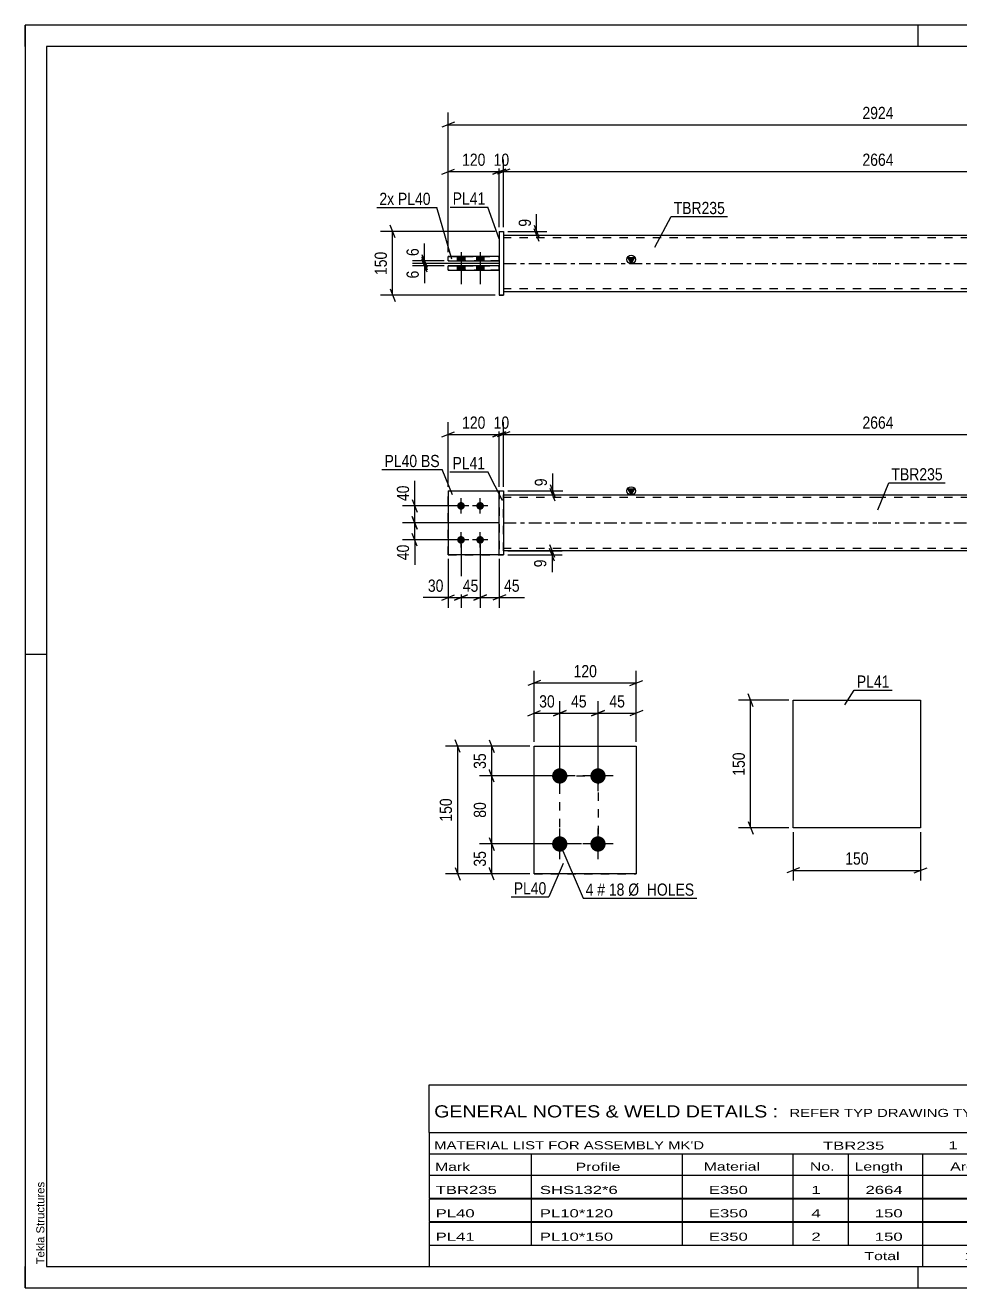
# Model space of a CAD drawing. Header units: millimetres. Extents: x 0 to 420, y 0 to 297.
# Drawn here: x 0 to 219.7, y 0 to 297 of the extents above; entities that cross this region are included whole.
import ezdxf

# ---------------------------------------------------------------- set-up
doc = ezdxf.new("R2010")
doc.units = ezdxf.units.MM
doc.linetypes.add('DXK_LINE_DOT2', pattern=[3.9198, 1.9599, -1.9599])
doc.linetypes.add('DXK_LINE_DOT3', pattern=[5.9187, 2.979, -0.9799, 0.9799, -0.9799])
doc.styles.add('Arial', font='ARIAL.TTF', dxfattribs={"height": 0.2})
doc.styles.add('Arial Narrow', font='ARIALN.TTF', dxfattribs={"height": 0.2})

# ---------------------------------------------------------------- blocks, each defined once
blk = doc.blocks.new('Unknown-582685081-1127')
at = {"color": 5, "linetype": 'Continuous'}
for p, q in [((420, 297), (0, 297)), ((0, 297), (0, 0)), ((0, 292), (0, 297)), ((210, 292), (210, 297)), ((415, 292), (5, 292)), ((5, 292), (5, 5)), ((5, 149), (0, 149)), ((0, 0), (0, 5)), ((5, 5), (415, 5)), ((210, 0), (210, 5)), ((0, 0), (420, 0))]:
    blk.add_line(p, q, dxfattribs=at)
at = {"color": 174, "linetype": 'Continuous', "style": 'Arial'}
blk.add_text('Tekla Structures', height=1.9102, rotation=90, dxfattribs=at).set_placement((4.5, 5.5))
blk = doc.blocks.new('Part-582685081-1392 - 1364')
at = {"color": 2, "linetype": 'Continuous'}
for p, q in [((99.47, 187.44), (111.47, 187.44)), ((99.47, 187.44), (99.47, 172.44)), ((111.47, 172.44), (99.47, 172.44)), ((99.47, 172.44), (99.47, 172.44))]:
    blk.add_line(p, q, dxfattribs=at)
at = {"color": 7, "linetype": 'DXK_LINE_DOT2'}
for p, q in [((99.47, 187.44), (111.47, 187.44)), ((111.47, 187.44), (111.47, 187.44)), ((111.47, 187.44), (111.47, 172.44)), ((99.47, 172.44), (111.47, 172.44)), ((99.47, 172.44), (99.47, 172.44))]:
    blk.add_line(p, q, dxfattribs=at)
blk = doc.blocks.new('Part-582685081-1397 - 1364')
at = {"color": 7, "linetype": 'DXK_LINE_DOT2'}
for p, q in [((99.47, 187.44), (111.47, 187.44)), ((99.47, 187.44), (111.47, 187.44)), ((99.47, 172.44), (99.47, 187.44)), ((111.47, 187.44), (111.47, 187.44)), ((111.47, 187.44), (111.47, 172.44)), ((99.47, 172.44), (111.47, 172.44)), ((111.47, 172.44), (99.47, 172.44)), ((99.47, 172.44), (99.47, 172.44))]:
    blk.add_line(p, q, dxfattribs=at)
blk = doc.blocks.new('Part-582685081-1412 - 1364')
at = {"color": 2, "linetype": 'Continuous'}
for p, q in [((111.47, 187.44), (112.47, 187.44)), ((111.47, 172.44), (111.47, 187.44)), ((112.47, 187.44), (112.47, 187.44)), ((112.47, 187.44), (112.47, 172.44)), ((111.47, 172.44), (112.47, 172.44))]:
    blk.add_line(p, q, dxfattribs=at)
at = {"color": 7, "linetype": 'DXK_LINE_DOT2'}
for p, q in [((111.47, 187.44), (112.47, 187.44)), ((112.47, 172.44), (111.47, 172.44)), ((111.47, 172.44), (111.47, 172.44)), ((112.47, 172.44), (112.47, 172.44))]:
    blk.add_line(p, q, dxfattribs=at)
blk = doc.blocks.new('Bolt-582685081-1414 - 1364')
at = {"linetype": 'Continuous'}
for points in [[(102.47, 183.04), (102.28, 183.06), (102.1, 183.12), (101.94, 183.21), (101.8, 183.34), (101.69, 183.49), (101.61, 183.66), (101.57, 183.85), (101.57, 184.03), (101.61, 184.22), (101.69, 184.39), (101.8, 184.54), (101.94, 184.67), (102.1, 184.76), (102.28, 184.82), (102.47, 184.84), (102.65, 184.82), (102.83, 184.76), (102.99, 184.67), (103.13, 184.54), (103.24, 184.39), (103.32, 184.22), (103.36, 184.03), (103.36, 183.85), (103.32, 183.66), (103.24, 183.49), (103.13, 183.34), (102.99, 183.21), (102.83, 183.12), (102.65, 183.06)], [(106.97, 183.04), (106.78, 183.06), (106.6, 183.12), (106.44, 183.21), (106.3, 183.34), (106.19, 183.49), (106.11, 183.66), (106.07, 183.85), (106.07, 184.03), (106.11, 184.22), (106.19, 184.39), (106.3, 184.54), (106.44, 184.67), (106.6, 184.76), (106.78, 184.82), (106.97, 184.84), (107.15, 184.82), (107.33, 184.76), (107.49, 184.67), (107.63, 184.54), (107.74, 184.39), (107.82, 184.22), (107.86, 184.03), (107.86, 183.85), (107.82, 183.66), (107.74, 183.49), (107.63, 183.34), (107.49, 183.21), (107.33, 183.12), (107.15, 183.06)], [(102.47, 175.04), (102.28, 175.06), (102.1, 175.12), (101.94, 175.21), (101.8, 175.34), (101.69, 175.49), (101.61, 175.66), (101.57, 175.85), (101.57, 176.03), (101.61, 176.22), (101.69, 176.39), (101.8, 176.54), (101.94, 176.67), (102.1, 176.76), (102.28, 176.82), (102.47, 176.84), (102.65, 176.82), (102.83, 176.76), (102.99, 176.67), (103.13, 176.54), (103.24, 176.39), (103.32, 176.22), (103.36, 176.03), (103.36, 175.85), (103.32, 175.66), (103.24, 175.49), (103.13, 175.34), (102.99, 175.21), (102.83, 175.12), (102.65, 175.06)], [(106.97, 175.04), (106.78, 175.06), (106.6, 175.12), (106.44, 175.21), (106.3, 175.34), (106.19, 175.49), (106.11, 175.66), (106.07, 175.85), (106.07, 176.03), (106.11, 176.22), (106.19, 176.39), (106.3, 176.54), (106.44, 176.67), (106.6, 176.76), (106.78, 176.82), (106.97, 176.84), (107.15, 176.82), (107.33, 176.76), (107.49, 176.67), (107.63, 176.54), (107.74, 176.39), (107.82, 176.22), (107.86, 176.03), (107.86, 175.85), (107.82, 175.66), (107.74, 175.49), (107.63, 175.34), (107.49, 175.21), (107.33, 175.12), (107.15, 175.06)]]:
    blk.add_hatch(color=1, dxfattribs=at).paths.add_polyline_path(points)
at = {"color": 1, "linetype": 'Continuous'}
for p, q in [((102.47, 182.14), (102.47, 185.74)), ((106.97, 182.14), (106.97, 185.74)), ((104.27, 183.94), (100.67, 183.94)), ((108.77, 183.94), (105.17, 183.94)), ((104.27, 175.94), (100.67, 175.94)), ((102.47, 174.14), (102.47, 177.74)), ((108.77, 175.94), (105.17, 175.94)), ((106.97, 174.14), (106.97, 177.74))]:
    blk.add_line(p, q, dxfattribs=at)
blk = doc.blocks.new('Part-582685081-1439 - 1364')
at = {"linetype": 'Continuous'}
blk.add_hatch(color=2, dxfattribs=at).paths.add_polyline_path([(142.47, 186.54), (141.67, 187.94), (143.27, 187.94)])
at = {"color": 2, "linetype": 'Continuous'}
for p, q in [((142.47, 186.54), (141.67, 187.94)), ((141.67, 187.94), (143.27, 187.94)), ((143.27, 187.94), (142.47, 186.54)), ((112.47, 186.54), (200.47, 186.54)), ((200.57, 186.54), (288.57, 186.54)), ((200.47, 173.34), (112.47, 173.34)), ((288.57, 173.34), (200.57, 173.34))]:
    blk.add_line(p, q, dxfattribs=at)
at = {"color": 7, "linetype": 'DXK_LINE_DOT2'}
for p, q in [((112.47, 173.34), (112.47, 186.54)), ((200.47, 185.94), (112.47, 185.94)), ((288.57, 185.94), (200.57, 185.94)), ((288.57, 173.34), (288.57, 186.54)), ((200.47, 173.94), (112.47, 173.94)), ((288.57, 173.94), (200.57, 173.94))]:
    blk.add_line(p, q, dxfattribs=at)
at = {"color": 7, "linetype": 'DXK_LINE_DOT3'}
for p, q in [((112.47, 179.94), (200.47, 179.94)), ((200.57, 179.94), (288.57, 179.94))]:
    blk.add_line(p, q, dxfattribs=at)
at = {"color": 2, "linetype": 'Continuous'}
blk.add_circle((142.47, 187.44), 1, dxfattribs=at)
blk = doc.blocks.new('Part-582685081-1771 - 1745')
at = {"color": 2, "linetype": 'Continuous'}
for p, q in [((111.47, 240.39), (99.47, 240.39)), ((99.47, 239.39), (99.47, 240.39)), ((99.47, 239.39), (111.47, 239.39)), ((99.47, 239.39), (99.47, 239.39)), ((111.47, 239.39), (111.47, 240.39))]:
    blk.add_line(p, q, dxfattribs=at)
at = {"color": 7, "linetype": 'DXK_LINE_DOT2'}
for p, q in [((99.47, 240.39), (111.47, 240.39)), ((111.47, 239.39), (99.47, 239.39))]:
    blk.add_line(p, q, dxfattribs=at)
blk = doc.blocks.new('Part-582685081-1751 - 1745')
at = {"linetype": 'Continuous'}
blk.add_hatch(color=2, dxfattribs=at).paths.add_polyline_path([(142.47, 240.99), (141.67, 242.39), (143.27, 242.39)])
at = {"color": 2, "linetype": 'Continuous'}
for p, q in [((112.47, 247.59), (200.47, 247.59)), ((200.57, 247.59), (288.57, 247.59)), ((142.47, 240.99), (141.67, 242.39)), ((141.67, 242.39), (143.27, 242.39)), ((143.27, 242.39), (142.47, 240.99)), ((112.47, 234.39), (200.47, 234.39)), ((200.57, 234.39), (288.57, 234.39))]:
    blk.add_line(p, q, dxfattribs=at)
at = {"color": 7, "linetype": 'DXK_LINE_DOT2'}
for p, q in [((112.47, 247.59), (112.47, 234.39)), ((200.47, 246.99), (112.47, 246.99)), ((288.57, 246.99), (200.57, 246.99)), ((288.57, 247.59), (288.57, 234.39)), ((200.47, 234.99), (112.47, 234.99)), ((288.57, 234.99), (200.57, 234.99))]:
    blk.add_line(p, q, dxfattribs=at)
at = {"color": 7, "linetype": 'DXK_LINE_DOT3'}
for p, q in [((112.47, 240.99), (200.47, 240.99)), ((200.57, 240.99), (288.57, 240.99))]:
    blk.add_line(p, q, dxfattribs=at)
at = {"color": 2, "linetype": 'Continuous'}
blk.add_circle((142.47, 241.89), 1, dxfattribs=at)
blk = doc.blocks.new('Part-582685081-1776 - 1745')
at = {"color": 2, "linetype": 'Continuous'}
for p, q in [((111.47, 242.59), (99.47, 242.59)), ((99.47, 241.59), (99.47, 242.59)), ((99.47, 241.59), (111.47, 241.59)), ((99.47, 241.59), (99.47, 241.59)), ((111.47, 241.59), (111.47, 242.59))]:
    blk.add_line(p, q, dxfattribs=at)
at = {"color": 7, "linetype": 'DXK_LINE_DOT2'}
for p, q in [((99.47, 242.59), (111.47, 242.59)), ((111.47, 241.59), (99.47, 241.59))]:
    blk.add_line(p, q, dxfattribs=at)
blk = doc.blocks.new('Part-582685081-1781 - 1745')
at = {"color": 2, "linetype": 'Continuous'}
for p, q in [((111.47, 248.49), (112.47, 248.49)), ((111.47, 248.49), (111.47, 233.49)), ((112.47, 248.49), (112.47, 248.49)), ((112.47, 248.49), (112.47, 233.49)), ((112.47, 233.49), (111.47, 233.49)), ((111.47, 233.49), (111.47, 233.49))]:
    blk.add_line(p, q, dxfattribs=at)
at = {"color": 7, "linetype": 'DXK_LINE_DOT2'}
for p, q in [((111.47, 248.49), (112.47, 248.49)), ((111.47, 233.49), (112.47, 233.49)), ((111.47, 233.49), (111.47, 233.49))]:
    blk.add_line(p, q, dxfattribs=at)
blk = doc.blocks.new('Bolt-582685081-1783 - 1745')
at = {"linetype": 'Continuous'}
for points in [[(101.57, 241.59), (103.37, 241.59), (103.37, 242.59), (101.57, 242.59)], [(101.57, 241.59), (103.37, 241.59), (103.37, 242.59), (101.57, 242.59)], [(106.07, 241.59), (107.87, 241.59), (107.87, 242.59), (106.07, 242.59)], [(106.07, 241.59), (107.87, 241.59), (107.87, 242.59), (106.07, 242.59)], [(101.57, 239.39), (103.37, 239.39), (103.37, 240.39), (101.57, 240.39)], [(101.57, 239.39), (103.37, 239.39), (103.37, 240.39), (101.57, 240.39)], [(106.07, 239.39), (107.87, 239.39), (107.87, 240.39), (106.07, 240.39)], [(106.07, 239.39), (107.87, 239.39), (107.87, 240.39), (106.07, 240.39)]]:
    blk.add_hatch(color=1, dxfattribs=at).paths.add_polyline_path(points)
at = {"color": 1, "linetype": 'Continuous'}
for p, q in [((102.47, 243.59), (102.47, 236.09)), ((102.47, 243.59), (102.47, 236.09)), ((106.97, 243.59), (106.97, 236.09)), ((106.97, 243.59), (106.97, 236.09)), ((101.57, 242.59), (101.57, 241.59)), ((101.57, 242.59), (101.57, 241.59)), ((103.37, 242.59), (103.37, 241.59)), ((103.37, 242.59), (103.37, 241.59)), ((106.07, 242.59), (106.07, 241.59)), ((106.07, 242.59), (106.07, 241.59)), ((107.87, 242.59), (107.87, 241.59)), ((107.87, 242.59), (107.87, 241.59)), ((101.57, 240.39), (101.57, 239.39)), ((101.57, 240.39), (101.57, 239.39)), ((103.37, 240.39), (103.37, 239.39)), ((103.37, 240.39), (103.37, 239.39)), ((106.07, 240.39), (106.07, 239.39)), ((106.07, 240.39), (106.07, 239.39)), ((107.87, 240.39), (107.87, 239.39)), ((107.87, 240.39), (107.87, 239.39))]:
    blk.add_line(p, q, dxfattribs=at)
blk = doc.blocks.new('Bolt-582685081-2085 - 2022')
at = {"linetype": 'Continuous'}
for points in [[(125.68, 118.6), (125.31, 118.63), (124.95, 118.75), (124.62, 118.94), (124.35, 119.19), (124.12, 119.5), (123.97, 119.84), (123.89, 120.21), (123.89, 120.58), (123.97, 120.95), (124.12, 121.3), (124.35, 121.6), (124.62, 121.85), (124.95, 122.04), (125.31, 122.16), (125.68, 122.2), (126.06, 122.16), (126.42, 122.04), (126.74, 121.85), (127.02, 121.6), (127.24, 121.3), (127.39, 120.95), (127.47, 120.58), (127.47, 120.21), (127.39, 119.84), (127.24, 119.5), (127.02, 119.19), (126.74, 118.94), (126.42, 118.75), (126.06, 118.63)], [(134.68, 118.6), (134.31, 118.63), (133.95, 118.75), (133.62, 118.94), (133.35, 119.19), (133.12, 119.5), (132.97, 119.84), (132.89, 120.21), (132.89, 120.58), (132.97, 120.95), (133.12, 121.3), (133.35, 121.6), (133.62, 121.85), (133.95, 122.04), (134.31, 122.16), (134.68, 122.2), (135.06, 122.16), (135.42, 122.04), (135.74, 121.85), (136.02, 121.6), (136.24, 121.3), (136.39, 120.95), (136.47, 120.58), (136.47, 120.21), (136.39, 119.84), (136.24, 119.5), (136.02, 119.19), (135.74, 118.94), (135.42, 118.75), (135.06, 118.63)], [(125.68, 102.6), (125.31, 102.63), (124.95, 102.75), (124.62, 102.94), (124.35, 103.19), (124.12, 103.5), (123.97, 103.84), (123.89, 104.21), (123.89, 104.58), (123.97, 104.95), (124.12, 105.3), (124.35, 105.6), (124.62, 105.85), (124.95, 106.04), (125.31, 106.16), (125.68, 106.2), (126.06, 106.16), (126.42, 106.04), (126.74, 105.85), (127.02, 105.6), (127.24, 105.3), (127.39, 104.95), (127.47, 104.58), (127.47, 104.21), (127.39, 103.84), (127.24, 103.5), (127.02, 103.19), (126.74, 102.94), (126.42, 102.75), (126.06, 102.63)], [(134.68, 102.6), (134.31, 102.63), (133.95, 102.75), (133.62, 102.94), (133.35, 103.19), (133.12, 103.5), (132.97, 103.84), (132.89, 104.21), (132.89, 104.58), (132.97, 104.95), (133.12, 105.3), (133.35, 105.6), (133.62, 105.85), (133.95, 106.04), (134.31, 106.16), (134.68, 106.2), (135.06, 106.16), (135.42, 106.04), (135.74, 105.85), (136.02, 105.6), (136.24, 105.3), (136.39, 104.95), (136.47, 104.58), (136.47, 104.21), (136.39, 103.84), (136.24, 103.5), (136.02, 103.19), (135.74, 102.94), (135.42, 102.75), (135.06, 102.63)]]:
    blk.add_hatch(color=1, dxfattribs=at).paths.add_polyline_path(points)
at = {"color": 1, "linetype": 'Continuous'}
for p, q in [((125.68, 116.8), (125.68, 124)), ((134.68, 116.8), (134.68, 124)), ((129.28, 120.4), (122.08, 120.4)), ((138.28, 120.4), (131.08, 120.4)), ((125.68, 100.8), (125.68, 108)), ((134.68, 100.8), (134.68, 108)), ((129.28, 104.4), (122.08, 104.4)), ((138.28, 104.4), (131.08, 104.4))]:
    blk.add_line(p, q, dxfattribs=at)
blk = doc.blocks.new('Part-582685081-2090 - 2022')
at = {"color": 2, "linetype": 'Continuous'}
for p, q in [((119.68, 127.4), (143.68, 127.4)), ((119.68, 97.4), (119.68, 127.4)), ((143.68, 127.4), (143.68, 127.4)), ((143.68, 127.4), (143.68, 97.4)), ((143.68, 97.4), (119.68, 97.4)), ((119.68, 97.4), (119.68, 97.4))]:
    blk.add_line(p, q, dxfattribs=at)
at = {"color": 7, "linetype": 'DXK_LINE_DOT2'}
for p, q in [((119.68, 127.4), (143.68, 127.4)), ((119.68, 97.4), (143.68, 97.4)), ((119.68, 97.4), (119.68, 97.4))]:
    blk.add_line(p, q, dxfattribs=at)
blk = doc.blocks.new('Part-582685081-2237 - 2231')
at = {"color": 2, "linetype": 'Continuous'}
for p, q in [((180.55, 138.19), (210.55, 138.19)), ((180.55, 108.19), (180.55, 138.19)), ((210.55, 138.19), (210.55, 108.19)), ((210.55, 108.19), (180.55, 108.19))]:
    blk.add_line(p, q, dxfattribs=at)
blk = doc.blocks.new('Rectangle-582685081-2216 - 2022')
at = {"color": 1, "linetype": 'DXK_LINE_DOT2'}
blk.add_lwpolyline([(125.68, 120.4), (134.68, 120.4), (134.68, 104.4), (125.68, 104.4), (125.68, 120.4)], close=True, dxfattribs=at)
blk = doc.blocks.new('StraightDimension-582685081-1601 - 1364')
at = {"color": 7, "linetype": 'Continuous'}
for p, q in [((90.99, 185.44), (92.19, 182.44)), ((101.47, 183.94), (88.74, 183.94)), ((92.19, 178.44), (90.99, 181.44)), ((91.59, 179.94), (91.59, 183.94)), ((111.47, 179.94), (88.74, 179.94))]:
    blk.add_line(p, q, dxfattribs=at)
at = {"color": 0}
blk.add_wipeout([(90.84, 189.32), (86.64, 189.32), (86.64, 184.46), (90.84, 184.46)], dxfattribs=at)
at = {"color": 7, "linetype": 'Continuous'}
blk.add_line((91.59, 183.94), (91.59, 189.85), dxfattribs=at)
blk.add_line((91.59, 183.94), (91.59, 189.85), dxfattribs=at)
at = {"color": 3, "style": 'Arial Narrow'}
blk.add_text('40', height=2.863, rotation=90.0002, dxfattribs=at).set_placement((90.24, 185.06))
blk = doc.blocks.new('StraightDimension-582685081-1572 - 1364')
at = {"color": 7, "linetype": 'Continuous'}
for p, q in [((102.47, 174.94), (102.47, 159.98)), ((99.47, 171.44), (99.47, 159.98)), ((97.97, 161.78), (100.97, 162.98)), ((99.47, 162.38), (102.47, 162.38)), ((103.97, 162.98), (100.97, 161.78))]:
    blk.add_line(p, q, dxfattribs=at)
at = {"color": 0}
blk.add_wipeout([(98.94, 163.13), (98.94, 167.33), (94.08, 167.33), (94.08, 163.13)], dxfattribs=at)
at = {"color": 7, "linetype": 'Continuous'}
blk.add_line((99.47, 162.38), (93.56, 162.38), dxfattribs=at)
blk.add_line((99.47, 162.38), (93.56, 162.38), dxfattribs=at)
at = {"color": 3, "style": 'Arial Narrow'}
blk.add_text('30', height=2.863, dxfattribs=at).set_placement((94.68, 163.73))
blk = doc.blocks.new('StraightDimension-582685081-1565 - 1364')
at = {"color": 7, "linetype": 'Continuous'}
for p, q in [((102.47, 174.94), (102.47, 159.98)), ((106.97, 174.94), (106.97, 159.98)), ((100.97, 161.78), (103.97, 162.98)), ((102.47, 162.38), (106.97, 162.38)), ((108.47, 162.98), (105.47, 161.78))]:
    blk.add_line(p, q, dxfattribs=at)
at = {"color": 0}
blk.add_wipeout([(107.14, 163.13), (107.14, 167.33), (102.29, 167.33), (102.29, 163.13)], dxfattribs=at)
at = {"color": 3, "style": 'Arial Narrow'}
blk.add_text('45', height=2.863, dxfattribs=at).set_placement((102.89, 163.73))
blk = doc.blocks.new('StraightDimension-582685081-1583 - 1364')
at = {"color": 7, "linetype": 'Continuous'}
for p, q in [((113.47, 173.34), (126.27, 173.34)), ((113.47, 172.44), (126.27, 172.44)), ((123.27, 174.84), (124.47, 171.84)), ((124.47, 170.94), (123.27, 173.94)), ((123.87, 172.44), (123.87, 173.34))]:
    blk.add_line(p, q, dxfattribs=at)
at = {"color": 0}
blk.add_wipeout([(123.12, 171.91), (118.92, 171.91), (118.92, 168.89), (123.12, 168.89)], dxfattribs=at)
at = {"color": 7, "linetype": 'Continuous'}
blk.add_line((123.87, 172.44), (123.87, 168.36), dxfattribs=at)
blk.add_line((123.87, 172.44), (123.87, 168.36), dxfattribs=at)
at = {"color": 3, "style": 'Arial Narrow'}
blk.add_text('9', height=2.86, rotation=90.0002, dxfattribs=at).set_placement((122.52, 169.49))
blk = doc.blocks.new('StraightDimension-582685081-1458 - 1364')
at = {"color": 7, "linetype": 'Continuous'}
for p, q in [((99.47, 188.44), (99.47, 203.59)), ((111.47, 188.44), (111.47, 203.59)), ((97.97, 200.14), (100.97, 201.34)), ((99.47, 200.74), (111.47, 200.74)), ((112.97, 201.34), (109.97, 200.14))]:
    blk.add_line(p, q, dxfattribs=at)
at = {"color": 0}
blk.add_wipeout([(108.81, 201.49), (108.81, 205.69), (102.12, 205.69), (102.12, 201.49)], dxfattribs=at)
at = {"color": 3, "style": 'Arial Narrow'}
blk.add_text('120', height=2.863, dxfattribs=at).set_placement((102.72, 202.09))
blk = doc.blocks.new('StraightDimension-582685081-1485 - 1364')
at = {"color": 7, "linetype": 'Continuous'}
for p, q in [((111.47, 188.44), (111.47, 203.59)), ((112.47, 188.44), (112.47, 203.59)), ((109.97, 200.14), (112.97, 201.34)), ((113.97, 201.34), (110.97, 200.14)), ((111.47, 200.74), (112.47, 200.74))]:
    blk.add_line(p, q, dxfattribs=at)
at = {"color": 0}
blk.add_wipeout([(114.39, 201.49), (114.39, 205.69), (109.54, 205.69), (109.54, 201.49)], dxfattribs=at)
at = {"color": 3, "style": 'Arial Narrow'}
blk.add_text('10', height=2.863, dxfattribs=at).set_placement((110.14, 202.09))
blk = doc.blocks.new('StraightDimension-582685081-1502 - 1364')
at = {"color": 7, "linetype": 'Continuous'}
for p, q in [((112.47, 188.44), (112.47, 203.59)), ((288.57, 188.44), (288.57, 203.59)), ((113.97, 201.34), (110.97, 200.14)), ((112.47, 200.74), (288.57, 200.74)), ((287.07, 200.14), (290.07, 201.34))]:
    blk.add_line(p, q, dxfattribs=at)
at = {"color": 0}
blk.add_wipeout([(204.77, 201.49), (204.77, 205.69), (196.26, 205.69), (196.26, 201.49)], dxfattribs=at)
at = {"color": 3, "style": 'Arial Narrow'}
blk.add_text('2664', height=2.863, dxfattribs=at).set_placement((196.86, 202.09))
blk = doc.blocks.new('StraightDimension-582685081-1552 - 1364')
at = {"color": 7, "linetype": 'Continuous'}
for p, q in [((106.97, 174.94), (106.97, 159.98)), ((111.47, 171.44), (111.47, 159.98)), ((105.47, 161.78), (108.47, 162.98)), ((106.97, 162.38), (111.47, 162.38)), ((112.97, 162.98), (109.97, 161.78))]:
    blk.add_line(p, q, dxfattribs=at)
at = {"color": 0}
blk.add_wipeout([(116.85, 163.13), (116.85, 167.33), (111.99, 167.33), (111.99, 163.13)], dxfattribs=at)
at = {"color": 7, "linetype": 'Continuous'}
blk.add_line((111.47, 162.38), (117.37, 162.38), dxfattribs=at)
blk.add_line((111.47, 162.38), (117.37, 162.38), dxfattribs=at)
at = {"color": 3, "style": 'Arial Narrow'}
blk.add_text('45', height=2.863, dxfattribs=at).set_placement((112.59, 163.73))
blk = doc.blocks.new('StraightDimension-582685081-1592 - 1364')
at = {"color": 7, "linetype": 'Continuous'}
for p, q in [((113.47, 187.44), (126.42, 187.44)), ((123.42, 188.94), (124.62, 185.94)), ((124.62, 185.04), (123.42, 188.04)), ((124.02, 186.54), (124.02, 187.44)), ((113.47, 186.54), (126.42, 186.54))]:
    blk.add_line(p, q, dxfattribs=at)
at = {"color": 0}
blk.add_wipeout([(123.27, 190.99), (119.07, 190.99), (119.07, 187.96), (123.27, 187.96)], dxfattribs=at)
at = {"color": 7, "linetype": 'Continuous'}
blk.add_line((124.02, 187.44), (124.02, 191.52), dxfattribs=at)
blk.add_line((124.02, 187.44), (124.02, 191.52), dxfattribs=at)
at = {"color": 3, "style": 'Arial Narrow'}
blk.add_text('9', height=2.86, rotation=90.0002, dxfattribs=at).set_placement((122.67, 188.56))
blk = doc.blocks.new('StraightDimension-582685081-1618 - 1364')
at = {"color": 7, "linetype": 'Continuous'}
for p, q in [((90.99, 181.44), (92.19, 178.44)), ((111.47, 179.94), (88.74, 179.94)), ((91.59, 175.94), (91.59, 179.94)), ((101.47, 175.94), (88.74, 175.94)), ((92.19, 174.44), (90.99, 177.44))]:
    blk.add_line(p, q, dxfattribs=at)
at = {"color": 0}
blk.add_wipeout([(90.84, 175.41), (86.64, 175.41), (86.64, 170.56), (90.84, 170.56)], dxfattribs=at)
at = {"color": 7, "linetype": 'Continuous'}
blk.add_line((91.59, 175.94), (91.59, 170.03), dxfattribs=at)
blk.add_line((91.59, 175.94), (91.59, 170.03), dxfattribs=at)
at = {"color": 3, "style": 'Arial Narrow'}
blk.add_text('40', height=2.863, rotation=90.0002, dxfattribs=at).set_placement((90.24, 171.16))
blk = doc.blocks.new('StraightDimension-582685081-1833 - 1745')
at = {"color": 7, "linetype": 'Continuous'}
for p, q in [((111.47, 240.99), (91.02, 240.99)), ((93.27, 242.49), (94.47, 239.49)), ((94.47, 238.89), (93.27, 241.89)), ((93.87, 240.39), (93.87, 240.99)), ((98.47, 240.39), (91.02, 240.39))]:
    blk.add_line(p, q, dxfattribs=at)
at = {"color": 0}
blk.add_wipeout([(93.12, 239.86), (88.92, 239.86), (88.92, 236.83), (93.12, 236.83)], dxfattribs=at)
at = {"color": 7, "linetype": 'Continuous'}
blk.add_line((93.87, 240.39), (93.87, 236.31), dxfattribs=at)
blk.add_line((93.87, 240.39), (93.87, 236.31), dxfattribs=at)
at = {"color": 3, "style": 'Arial Narrow'}
blk.add_text('6', height=2.86, rotation=90.0002, dxfattribs=at).set_placement((92.52, 237.43))
blk = doc.blocks.new('StraightDimension-582685081-1882 - 1745')
at = {"color": 7, "linetype": 'Continuous'}
for p, q in [((99.47, 243.59), (99.47, 265.43)), ((111.47, 249.49), (111.47, 265.43)), ((97.97, 261.98), (100.97, 263.18)), ((99.47, 262.58), (111.47, 262.58)), ((112.97, 263.18), (109.97, 261.98))]:
    blk.add_line(p, q, dxfattribs=at)
at = {"color": 0}
blk.add_wipeout([(108.81, 263.33), (108.81, 267.53), (102.12, 267.53), (102.12, 263.33)], dxfattribs=at)
at = {"color": 3, "style": 'Arial Narrow'}
blk.add_text('120', height=2.863, dxfattribs=at).set_placement((102.72, 263.93))
blk = doc.blocks.new('StraightDimension-582685081-1817 - 1745')
at = {"color": 7, "linetype": 'Continuous'}
for p, q in [((98.47, 241.59), (91.02, 241.59)), ((111.47, 240.99), (91.02, 240.99)), ((93.27, 243.09), (94.47, 240.09)), ((94.47, 239.49), (93.27, 242.49)), ((93.87, 240.99), (93.87, 241.59))]:
    blk.add_line(p, q, dxfattribs=at)
at = {"color": 0}
blk.add_wipeout([(93.12, 245.14), (88.92, 245.14), (88.92, 242.11), (93.12, 242.11)], dxfattribs=at)
at = {"color": 7, "linetype": 'Continuous'}
blk.add_line((93.87, 241.59), (93.87, 245.66), dxfattribs=at)
blk.add_line((93.87, 241.59), (93.87, 245.66), dxfattribs=at)
at = {"color": 3, "style": 'Arial Narrow'}
blk.add_text('6', height=2.86, rotation=90.0002, dxfattribs=at).set_placement((92.52, 242.71))
blk = doc.blocks.new('StraightDimension-582685081-1850 - 1745')
at = {"color": 7, "linetype": 'Continuous'}
for p, q in [((119.64, 249.99), (120.84, 246.99)), ((113.47, 248.49), (122.64, 248.49)), ((113.47, 247.59), (122.64, 247.59)), ((120.84, 246.09), (119.64, 249.09)), ((120.24, 247.59), (120.24, 248.49))]:
    blk.add_line(p, q, dxfattribs=at)
at = {"color": 0}
blk.add_wipeout([(119.49, 252.04), (115.29, 252.04), (115.29, 249.01), (119.49, 249.01)], dxfattribs=at)
at = {"color": 7, "linetype": 'Continuous'}
blk.add_line((120.24, 248.49), (120.24, 252.56), dxfattribs=at)
blk.add_line((120.24, 248.49), (120.24, 252.56), dxfattribs=at)
at = {"color": 3, "style": 'Arial Narrow'}
blk.add_text('9', height=2.86, rotation=90.0002, dxfattribs=at).set_placement((118.89, 249.61))
blk = doc.blocks.new('StraightDimension-582685081-1861 - 1745')
at = {"color": 7, "linetype": 'Continuous'}
for p, q in [((86.97, 246.99), (85.77, 249.99)), ((110.47, 248.49), (83.52, 248.49)), ((86.37, 233.49), (86.37, 248.49)), ((85.77, 234.99), (86.97, 231.99)), ((110.47, 233.49), (83.52, 233.49))]:
    blk.add_line(p, q, dxfattribs=at)
at = {"color": 0}
blk.add_wipeout([(85.62, 244.33), (81.42, 244.33), (81.42, 237.64), (85.62, 237.64)], dxfattribs=at)
at = {"color": 3, "style": 'Arial Narrow'}
blk.add_text('150', height=2.863, rotation=90.0002, dxfattribs=at).set_placement((85.02, 238.24))
blk = doc.blocks.new('StraightDimension-582685081-1872 - 1745')
at = {"color": 7, "linetype": 'Continuous'}
for p, q in [((111.47, 249.49), (111.47, 265.43)), ((112.47, 249.49), (112.47, 265.43)), ((109.97, 261.98), (112.97, 263.18)), ((113.97, 263.18), (110.97, 261.98)), ((111.47, 262.58), (112.47, 262.58))]:
    blk.add_line(p, q, dxfattribs=at)
at = {"color": 0}
blk.add_wipeout([(114.39, 263.33), (114.39, 267.53), (109.54, 267.53), (109.54, 263.33)], dxfattribs=at)
at = {"color": 3, "style": 'Arial Narrow'}
blk.add_text('10', height=2.863, dxfattribs=at).set_placement((110.14, 263.93))
blk = doc.blocks.new('StraightDimension-582685081-1892 - 1745')
at = {"color": 7, "linetype": 'Continuous'}
for p, q in [((112.47, 249.49), (112.47, 265.43)), ((288.57, 249.49), (288.57, 265.43)), ((113.97, 263.18), (110.97, 261.98)), ((112.47, 262.58), (288.57, 262.58)), ((287.07, 261.98), (290.07, 263.18))]:
    blk.add_line(p, q, dxfattribs=at)
at = {"color": 0}
blk.add_wipeout([(204.77, 263.33), (204.77, 267.53), (196.26, 267.53), (196.26, 263.33)], dxfattribs=at)
at = {"color": 3, "style": 'Arial Narrow'}
blk.add_text('2664', height=2.863, dxfattribs=at).set_placement((196.86, 263.93))
blk = doc.blocks.new('StraightDimension-582685081-1923 - 1745')
at = {"color": 7, "linetype": 'Continuous'}
for p, q in [((99.47, 243.59), (99.47, 276.44)), ((301.57, 243.59), (301.57, 276.44)), ((100.97, 274.19), (97.97, 272.99)), ((99.47, 273.59), (301.57, 273.59)), ((300.07, 272.99), (303.07, 274.19))]:
    blk.add_line(p, q, dxfattribs=at)
at = {"color": 0}
blk.add_wipeout([(204.77, 274.34), (204.77, 278.54), (196.26, 278.54), (196.26, 274.34)], dxfattribs=at)
at = {"color": 3, "style": 'Arial Narrow'}
blk.add_text('2924', height=2.863, dxfattribs=at).set_placement((196.86, 274.94))
blk = doc.blocks.new('StraightDimension-582685081-2094 - 2022')
at = {"color": 7, "linetype": 'Continuous'}
for p, q in [((121.18, 142.87), (118.18, 141.67)), ((119.68, 128.4), (119.68, 145.12)), ((142.18, 141.67), (145.18, 142.87)), ((143.68, 128.4), (143.68, 145.12)), ((119.68, 142.27), (143.68, 142.27))]:
    blk.add_line(p, q, dxfattribs=at)
at = {"color": 0}
blk.add_wipeout([(135.03, 143.02), (135.03, 147.22), (128.34, 147.22), (128.34, 143.02)], dxfattribs=at)
at = {"color": 3, "style": 'Arial Narrow'}
blk.add_text('120', height=2.863, dxfattribs=at).set_placement((128.94, 143.62))
blk = doc.blocks.new('StraightDimension-582685081-2114 - 2022')
at = {"color": 7, "linetype": 'Continuous'}
for p, q in [((119.68, 128.4), (119.68, 138.01)), ((125.68, 121.4), (125.68, 138.01)), ((118.18, 134.56), (121.18, 135.76)), ((119.68, 135.16), (125.68, 135.16)), ((127.18, 135.76), (124.18, 134.56))]:
    blk.add_line(p, q, dxfattribs=at)
at = {"color": 0}
blk.add_wipeout([(125.11, 135.91), (125.11, 140.11), (120.25, 140.11), (120.25, 135.91)], dxfattribs=at)
at = {"color": 3, "style": 'Arial Narrow'}
blk.add_text('30', height=2.863, dxfattribs=at).set_placement((120.85, 136.51))
blk = doc.blocks.new('StraightDimension-582685081-2154 - 2022')
at = {"color": 7, "linetype": 'Continuous'}
for p, q in [((102.28, 125.9), (101.08, 128.9)), ((118.68, 127.4), (98.83, 127.4)), ((101.68, 97.4), (101.68, 127.4)), ((101.08, 98.9), (102.28, 95.9)), ((118.68, 97.4), (98.83, 97.4))]:
    blk.add_line(p, q, dxfattribs=at)
at = {"color": 0}
blk.add_wipeout([(100.93, 115.74), (96.73, 115.74), (96.73, 109.05), (100.93, 109.05)], dxfattribs=at)
at = {"color": 3, "style": 'Arial Narrow'}
blk.add_text('150', height=2.863, rotation=90.0002, dxfattribs=at).set_placement((100.33, 109.65))
blk = doc.blocks.new('StraightDimension-582685081-2127 - 2022')
at = {"color": 7, "linetype": 'Continuous'}
for p, q in [((125.68, 121.4), (125.68, 138.01)), ((134.68, 121.4), (134.68, 138.01)), ((124.18, 134.56), (127.18, 135.76)), ((125.68, 135.16), (134.68, 135.16)), ((136.18, 135.76), (133.18, 134.56))]:
    blk.add_line(p, q, dxfattribs=at)
at = {"color": 0}
blk.add_wipeout([(132.61, 135.91), (132.61, 140.11), (127.75, 140.11), (127.75, 135.91)], dxfattribs=at)
at = {"color": 3, "style": 'Arial Narrow'}
blk.add_text('45', height=2.863, dxfattribs=at).set_placement((128.35, 136.51))
blk = doc.blocks.new('StraightDimension-582685081-2137 - 2022')
at = {"color": 7, "linetype": 'Continuous'}
for p, q in [((134.68, 121.4), (134.68, 138.01)), ((143.68, 128.4), (143.68, 138.01)), ((133.18, 134.56), (136.18, 135.76)), ((134.68, 135.16), (143.68, 135.16)), ((145.18, 135.76), (142.18, 134.56))]:
    blk.add_line(p, q, dxfattribs=at)
at = {"color": 0}
blk.add_wipeout([(141.61, 135.91), (141.61, 140.11), (136.75, 140.11), (136.75, 135.91)], dxfattribs=at)
at = {"color": 3, "style": 'Arial Narrow'}
blk.add_text('45', height=2.863, dxfattribs=at).set_placement((137.35, 136.51))
blk = doc.blocks.new('StraightDimension-582685081-2171 - 2022')
at = {"color": 7, "linetype": 'Continuous'}
for p, q in [((124.68, 104.4), (106.83, 104.4)), ((109.08, 105.9), (110.28, 102.9)), ((109.68, 97.4), (109.68, 104.4)), ((110.28, 95.9), (109.08, 98.9)), ((118.68, 97.4), (106.83, 97.4))]:
    blk.add_line(p, q, dxfattribs=at)
at = {"color": 0}
blk.add_wipeout([(108.93, 103.32), (104.73, 103.32), (104.73, 98.47), (108.93, 98.47)], dxfattribs=at)
at = {"color": 3, "style": 'Arial Narrow'}
blk.add_text('35', height=2.863, rotation=90.0002, dxfattribs=at).set_placement((108.33, 99.07))
blk = doc.blocks.new('StraightDimension-582685081-2187 - 2022')
at = {"color": 7, "linetype": 'Continuous'}
for p, q in [((110.28, 118.9), (109.08, 121.9)), ((124.68, 120.4), (106.83, 120.4)), ((109.68, 104.4), (109.68, 120.4)), ((124.68, 104.4), (106.83, 104.4)), ((109.08, 105.9), (110.28, 102.9))]:
    blk.add_line(p, q, dxfattribs=at)
at = {"color": 0}
blk.add_wipeout([(108.93, 114.82), (104.73, 114.82), (104.73, 109.97), (108.93, 109.97)], dxfattribs=at)
at = {"color": 3, "style": 'Arial Narrow'}
blk.add_text('80', height=2.863, rotation=90.0002, dxfattribs=at).set_placement((108.33, 110.57))
blk = doc.blocks.new('StraightDimension-582685081-2200 - 2022')
at = {"color": 7, "linetype": 'Continuous'}
for p, q in [((109.08, 128.9), (110.28, 125.9)), ((118.68, 127.4), (106.83, 127.4)), ((109.68, 120.4), (109.68, 127.4)), ((110.28, 118.9), (109.08, 121.9)), ((124.68, 120.4), (106.83, 120.4))]:
    blk.add_line(p, q, dxfattribs=at)
at = {"color": 0}
blk.add_wipeout([(108.93, 126.32), (104.73, 126.32), (104.73, 121.47), (108.93, 121.47)], dxfattribs=at)
at = {"color": 3, "style": 'Arial Narrow'}
blk.add_text('35', height=2.863, rotation=90.0002, dxfattribs=at).set_placement((108.33, 122.07))
blk = doc.blocks.new('StraightDimension-582685081-2239 - 2231')
at = {"color": 7, "linetype": 'Continuous'}
for p, q in [((171.15, 136.69), (169.95, 139.69)), ((179.55, 138.19), (167.7, 138.19)), ((170.55, 108.19), (170.55, 138.19)), ((179.55, 108.19), (167.7, 108.19)), ((169.95, 109.69), (171.15, 106.69))]:
    blk.add_line(p, q, dxfattribs=at)
at = {"color": 0}
blk.add_wipeout([(169.8, 126.53), (165.6, 126.53), (165.6, 119.85), (169.8, 119.85)], dxfattribs=at)
at = {"color": 3, "style": 'Arial Narrow'}
blk.add_text('150', height=2.863, rotation=90.0002, dxfattribs=at).set_placement((169.2, 120.45))
blk = doc.blocks.new('StraightDimension-582685081-2246 - 2231')
at = {"color": 7, "linetype": 'Continuous'}
for p, q in [((180.55, 107.19), (180.55, 95.79)), ((210.55, 107.19), (210.55, 95.79)), ((182.05, 98.79), (179.05, 97.59)), ((180.55, 98.19), (210.55, 98.19)), ((209.05, 97.59), (212.05, 98.79))]:
    blk.add_line(p, q, dxfattribs=at)
at = {"color": 0}
blk.add_wipeout([(198.89, 98.94), (198.89, 103.14), (192.21, 103.14), (192.21, 98.94)], dxfattribs=at)
at = {"color": 3, "style": 'Arial Narrow'}
blk.add_text('150', height=2.863, dxfattribs=at).set_placement((192.81, 99.54))
blk = doc.blocks.new('Unknown-582685081-2794')
at = {"color": 7, "linetype": 'Continuous'}
for p, q in [((95, 47.75), (255, 47.75)), ((95, 36.5), (95, 47.75)), ((255, 47.75), (255, 36.5)), ((95, 36.5), (255, 36.5)), ((95, 36.5), (95, 31.5)), ((255, 36.5), (255, 31.5)), ((95, 31.5), (255, 31.5)), ((95, 31.5), (95, 26.5)), ((119, 31.5), (119, 26.5)), ((154.5, 31.5), (154.5, 26.5)), ((180.5, 31.5), (180.5, 26.5)), ((193.5, 31.5), (193.5, 26.5)), ((211, 31.5), (211, 26.5)), ((233, 31.5), (233, 26.5)), ((255, 31.5), (255, 26.5)), ((95, 26.5), (255, 26.5)), ((95, 26.45), (95, 21.05)), ((95, 26.45), (255, 26.45)), ((119, 26.5), (119, 21)), ((154.5, 26.5), (154.5, 21)), ((180.5, 26.5), (180.5, 21)), ((193.5, 26.5), (193.5, 21)), ((211, 26.5), (211, 21)), ((233, 26.5), (233, 21)), ((255, 26.45), (255, 21.05)), ((95, 21.05), (255, 21.05)), ((95, 20.95), (95, 15.55)), ((95, 20.95), (255, 20.95)), ((119, 21), (119, 15.5)), ((154.5, 21), (154.5, 15.5)), ((180.5, 21), (180.5, 15.5)), ((193.5, 21), (193.5, 15.5)), ((211, 21), (211, 15.5)), ((233, 21), (233, 15.5)), ((255, 20.95), (255, 15.55)), ((95, 15.55), (255, 15.55)), ((95, 15.45), (95, 10.05)), ((95, 15.45), (255, 15.45)), ((119, 15.5), (119, 10)), ((154.5, 15.5), (154.5, 10)), ((180.5, 15.5), (180.5, 10)), ((193.5, 15.5), (193.5, 10)), ((211, 15.5), (211, 10)), ((233, 15.5), (233, 10)), ((255, 15.45), (255, 10.05)), ((95, 10.05), (255, 10.05)), ((95, 10), (255, 10)), ((95, 10), (95, 5)), ((211, 10), (211, 5)), ((233, 10), (233, 5)), ((255, 10), (255, 5)), ((95, 5), (255, 5))]:
    blk.add_line(p, q, dxfattribs=at)
at = {"color": 7, "style": 'Arial Narrow'}
for s, height, width, p in [('GENERAL NOTES & WELD DETAILS :', 2.8633, 1.4, (96.15, 40.06)), ('REFER TYP DRAWING TYP-01', 1.9089, 1.6, (179.7, 40.16)), ("MATERIAL LIST FOR ASSEMBLY MK'D", 1.9089, 1.6, (96.15, 32.56)), ('TBR235', 1.909, 1.794707, (187.59, 32.47)), ('1', 1.91, 1.794707, (217.08, 32.56)), ('No. Required', 1.9089, 1.6, (226.41, 32.56)), ('Mark', 1.909, 1.7, (96.34, 27.5)), ('Profile', 1.909, 1.7, (129.41, 27.5)), ('Material', 1.909, 1.7, (159.54, 27.56)), ('No.', 1.909, 1.7, (184.5, 27.56)), ('Length', 1.909, 1.7, (195, 27.56)), ('Area', 1.909, 1.7, (217.5, 27.56)), ('Weight', 1.909, 1.7, (237, 27.56))]:
    blk.add_text(s, height=height, dxfattribs=dict(at, width=width)).set_placement(p)
at = {"color": 7, "linetype": 'Continuous', "style": 'Arial Narrow'}
for s, height, width, p in [('TBR235', 1.909, 1.794707, (96.5, 22.06)), ('SHS132*6', 1.909, 1.794707, (121, 22.06)), ('E350', 1.909, 1.794707, (160.74, 22.06)), ('1', 1.91, 1.794707, (184.86, 22.06)), ('2664', 1.909, 1.794707, (197.58, 22.06)), ('1.4', 1.909, 1.794707, (221.32, 22.06)), ('63.2', 1.909, 1.794707, (240.14, 22.06)), ('PL40', 1.909, 1.794707, (96.5, 16.56)), ('PL10*120', 1.909, 1.794707, (121, 16.56)), ('E350', 1.909, 1.794707, (160.74, 16.56)), ('4', 1.91, 1.794707, (184.86, 16.56)), ('150', 1.909, 1.794707, (199.77, 16.56)), ('0.0', 1.909, 1.794707, (221.32, 16.56)), ('5.7', 1.909, 1.794707, (242.33, 16.56)), ('PL41', 1.909, 1.794707, (96.5, 11.06)), ('PL10*150', 1.909, 1.794707, (121, 11.06)), ('E350', 1.909, 1.794707, (160.74, 11.06)), ('2', 1.91, 1.794707, (184.86, 11.06)), ('150', 1.909, 1.794707, (199.77, 11.06)), ('0.1', 1.909, 1.794707, (221.32, 11.06)), ('3.5', 1.909, 1.794707, (242.33, 11.06)), ('Total', 1.909, 1.7, (197.33, 6.5)), ('1.7', 1.909, 1.794707, (220.83, 6.5)), ('72.4', 1.909, 1.794707, (240.14, 6.5))]:
    blk.add_text(s, height=height, dxfattribs=dict(at, width=width)).set_placement(p)
blk = doc.blocks.new('Mark-582685081-1408 - 1364')
at = {"color": 0}
blk.add_wipeout([(108.14, 192.56), (108.14, 195.56), (100.46, 195.56), (100.46, 192.56)], dxfattribs=at)
blk.add_wipeout([(108.14, 192.56), (108.14, 195.56), (100.46, 195.56), (100.46, 192.56)], dxfattribs=at)
at = {"color": 30, "linetype": 'Continuous'}
for p in [(99.86, 191.96), (112.24, 185.2)]:
    blk.add_line(p, (108.74, 191.96), dxfattribs=at)
at = {"color": 3, "style": 'Arial Narrow'}
blk.add_text('PL41', height=2.863, dxfattribs=at).set_placement((100.46, 192.56))
blk = doc.blocks.new('Mark-582685081-1435 - 1364')
at = {"color": 0}
blk.add_wipeout([(215.73, 189.94), (215.73, 192.94), (203.68, 192.94), (203.68, 189.94)], dxfattribs=at)
blk.add_wipeout([(215.73, 189.94), (215.73, 192.94), (203.68, 192.94), (203.68, 189.94)], dxfattribs=at)
at = {"color": 30, "linetype": 'Continuous'}
for p, q in [((200.47, 182.99), (203.08, 189.34)), ((203.08, 189.34), (216.33, 189.34))]:
    blk.add_line(p, q, dxfattribs=at)
at = {"color": 3, "style": 'Arial Narrow'}
blk.add_text('TBR235', height=2.863, dxfattribs=at).set_placement((203.68, 189.94))
blk = doc.blocks.new('MarkSet-582685081-1736 - 1364')
at = {"color": 0}
blk.add_wipeout([(92.15, 193.06), (92.15, 196.06), (84.48, 196.06), (84.48, 193.06)], dxfattribs=at)
blk.add_wipeout([(92.15, 193.06), (92.15, 196.06), (84.48, 196.06), (84.48, 193.06)], dxfattribs=at)
blk.add_wipeout([(97.43, 193.06), (97.43, 196.06), (93.05, 196.06), (93.05, 193.06)], dxfattribs=at)
blk.add_wipeout([(97.43, 193.06), (97.43, 196.06), (93.05, 196.06), (93.05, 193.06)], dxfattribs=at)
at = {"color": 30, "linetype": 'Continuous'}
for p in [(83.88, 192.46), (100.5, 186.5)]:
    blk.add_line(p, (98.03, 192.46), dxfattribs=at)
at = {"color": 3, "style": 'Arial Narrow'}
for s, p in [('PL40', (84.48, 193.06)), ('BS', (93.05, 193.06))]:
    blk.add_text(s, height=2.863, dxfattribs=at).set_placement(p)
blk = doc.blocks.new('MarkSet-582685081-1961 - 1745')
at = {"color": 30, "linetype": 'Continuous'}
blk.add_line((100.31, 241.97), (96.81, 254.13), dxfattribs=at)
at = {"color": 0}
blk.add_wipeout([(86.74, 254.73), (86.74, 257.73), (83.27, 257.73), (83.27, 254.73)], dxfattribs=at)
blk.add_wipeout([(86.74, 254.73), (86.74, 257.73), (83.27, 257.73), (83.27, 254.73)], dxfattribs=at)
blk.add_wipeout([(95.31, 254.73), (95.31, 257.73), (87.64, 257.73), (87.64, 254.73)], dxfattribs=at)
blk.add_wipeout([(95.31, 254.73), (95.31, 257.73), (87.64, 257.73), (87.64, 254.73)], dxfattribs=at)
at = {"color": 30, "linetype": 'Continuous'}
blk.add_line((82.67, 254.13), (96.81, 254.13), dxfattribs=at)
at = {"color": 3, "style": 'Arial Narrow'}
for s, p in [('2x', (83.27, 254.73)), ('PL40', (87.64, 254.73))]:
    blk.add_text(s, height=2.863, dxfattribs=at).set_placement(p)
blk = doc.blocks.new('Mark-582685081-1747 - 1745')
at = {"color": 0}
blk.add_wipeout([(164.53, 252.58), (164.53, 255.58), (152.47, 255.58), (152.47, 252.58)], dxfattribs=at)
blk.add_wipeout([(164.53, 252.58), (164.53, 255.58), (152.47, 255.58), (152.47, 252.58)], dxfattribs=at)
at = {"color": 30, "linetype": 'Continuous'}
for p, q in [((148.03, 244.81), (151.87, 251.98)), ((151.87, 251.98), (165.13, 251.98))]:
    blk.add_line(p, q, dxfattribs=at)
at = {"color": 3, "style": 'Arial Narrow'}
blk.add_text('TBR235', height=2.863, dxfattribs=at).set_placement((152.47, 252.58))
blk = doc.blocks.new('Mark-582685081-1777 - 1745')
at = {"color": 0}
blk.add_wipeout([(108.19, 254.81), (108.19, 257.81), (100.51, 257.81), (100.51, 254.81)], dxfattribs=at)
blk.add_wipeout([(108.19, 254.81), (108.19, 257.81), (100.51, 257.81), (100.51, 254.81)], dxfattribs=at)
at = {"color": 30, "linetype": 'Continuous'}
for p in [(99.91, 254.21), (111.47, 246.72)]:
    blk.add_line(p, (108.79, 254.21), dxfattribs=at)
at = {"color": 3, "style": 'Arial Narrow'}
blk.add_text('PL41', height=2.863, dxfattribs=at).set_placement((100.51, 254.81))
blk = doc.blocks.new('Mark-582685081-2081 - 2022')
at = {"color": 0}
blk.add_wipeout([(133.61, 92.23), (133.61, 95.23), (131.78, 95.23), (131.78, 92.23)], dxfattribs=at)
blk.add_wipeout([(133.61, 92.23), (133.61, 95.23), (131.78, 95.23), (131.78, 92.23)], dxfattribs=at)
at = {"color": 7, "linetype": 'Continuous'}
blk.add_line((125.68, 104.4), (131.18, 91.63), dxfattribs=at)
at = {"color": 0}
blk.add_wipeout([(136.33, 92.23), (136.33, 95.23), (134.51, 95.23), (134.51, 92.23)], dxfattribs=at)
blk.add_wipeout([(136.33, 92.23), (136.33, 95.23), (134.51, 95.23), (134.51, 92.23)], dxfattribs=at)
at = {"color": 3, "style": 'Arial Narrow'}
blk.add_text('4', height=2.86, dxfattribs=at).set_placement((131.78, 92.23))
at = {"color": 0}
blk.add_wipeout([(140.89, 92.23), (140.89, 95.23), (137.23, 95.23), (137.23, 92.23)], dxfattribs=at)
blk.add_wipeout([(140.89, 92.23), (140.89, 95.23), (137.23, 95.23), (137.23, 92.23)], dxfattribs=at)
at = {"color": 3, "style": 'Arial Narrow'}
blk.add_text('#', height=2.86, dxfattribs=at).set_placement((134.51, 92.23))
at = {"color": 0}
blk.add_wipeout([(157.32, 92.23), (157.32, 95.23), (141.79, 95.23), (141.79, 92.23)], dxfattribs=at)
blk.add_wipeout([(157.32, 92.23), (157.32, 95.23), (141.79, 95.23), (141.79, 92.23)], dxfattribs=at)
at = {"color": 7, "linetype": 'Continuous'}
blk.add_line((131.18, 91.63), (157.92, 91.63), dxfattribs=at)
at = {"color": 3, "style": 'Arial Narrow'}
for s, p in [('18', (137.23, 92.23)), ('Ø  HOLES', (141.79, 92.23))]:
    blk.add_text(s, height=2.863, dxfattribs=at).set_placement(p)
blk = doc.blocks.new('Mark-582685081-2086 - 2022')
at = {"color": 0}
blk.add_wipeout([(122.53, 92.53), (122.53, 95.53), (114.86, 95.53), (114.86, 92.53)], dxfattribs=at)
blk.add_wipeout([(122.53, 92.53), (122.53, 95.53), (114.86, 95.53), (114.86, 92.53)], dxfattribs=at)
at = {"color": 30, "linetype": 'Continuous'}
for p in [(126.45, 99.78), (114.26, 91.93)]:
    blk.add_line(p, (123.13, 91.93), dxfattribs=at)
at = {"color": 3, "style": 'Arial Narrow'}
blk.add_text('PL40', height=2.863, dxfattribs=at).set_placement((114.86, 92.53))
blk = doc.blocks.new('Mark-582685081-2233 - 2231')
at = {"color": 0}
blk.add_wipeout([(203.22, 141.17), (203.22, 144.17), (195.55, 144.17), (195.55, 141.17)], dxfattribs=at)
blk.add_wipeout([(203.22, 141.17), (203.22, 144.17), (195.55, 144.17), (195.55, 141.17)], dxfattribs=at)
at = {"color": 30, "linetype": 'Continuous'}
for p, q in [((192.71, 137.13), (194.95, 140.57)), ((194.95, 140.57), (203.82, 140.57))]:
    blk.add_line(p, q, dxfattribs=at)
at = {"color": 3, "style": 'Arial Narrow'}
blk.add_text('PL41', height=2.863, dxfattribs=at).set_placement((195.55, 141.17))

msp = doc.modelspace()

# ---------------------------------------------------------------- block references
for name in ['Unknown-582685081-1127', 'Part-582685081-1781 - 1745', 'Part-582685081-1751 - 1745', 'Bolt-582685081-1783 - 1745', 'Part-582685081-1776 - 1745', 'Part-582685081-1771 - 1745', 'Part-582685081-1392 - 1364', 'Part-582685081-1397 - 1364', 'Part-582685081-1412 - 1364', 'Part-582685081-1439 - 1364', 'Bolt-582685081-1414 - 1364', 'Part-582685081-2237 - 2231', 'Part-582685081-2090 - 2022', 'Bolt-582685081-2085 - 2022', 'Rectangle-582685081-2216 - 2022', 'Unknown-582685081-2794']:
    msp.add_blockref(name, (0, 0))

# ---------------------------------------------------------------- next in the draw order: block references
for name in ['StraightDimension-582685081-1833 - 1745', 'StraightDimension-582685081-1601 - 1364', 'StraightDimension-582685081-1572 - 1364', 'StraightDimension-582685081-1583 - 1364', 'StraightDimension-582685081-2094 - 2022', 'Mark-582685081-2233 - 2231', 'StraightDimension-582685081-2239 - 2231']:
    msp.add_blockref(name, (0, 0))

# ---------------------------------------------------------------- next in the draw order: block references
for name in ['StraightDimension-582685081-1882 - 1745', 'StraightDimension-582685081-1458 - 1364', 'StraightDimension-582685081-1565 - 1364', 'StraightDimension-582685081-2114 - 2022', 'StraightDimension-582685081-2246 - 2231']:
    msp.add_blockref(name, (0, 0))

# ---------------------------------------------------------------- next in the draw order: block references
for name in ['StraightDimension-582685081-1850 - 1745', 'StraightDimension-582685081-1817 - 1745', 'StraightDimension-582685081-1485 - 1364', 'StraightDimension-582685081-1552 - 1364', 'StraightDimension-582685081-2127 - 2022', 'StraightDimension-582685081-2154 - 2022']:
    msp.add_blockref(name, (0, 0))

# ---------------------------------------------------------------- next in the draw order: block references
for name in ['StraightDimension-582685081-1861 - 1745', 'StraightDimension-582685081-1502 - 1364', 'StraightDimension-582685081-1618 - 1364', 'StraightDimension-582685081-2137 - 2022', 'StraightDimension-582685081-2171 - 2022']:
    msp.add_blockref(name, (0, 0))

# ---------------------------------------------------------------- next in the draw order: block references
for name in ['StraightDimension-582685081-1872 - 1745', 'StraightDimension-582685081-1592 - 1364', 'Mark-582685081-1435 - 1364', 'StraightDimension-582685081-2187 - 2022']:
    msp.add_blockref(name, (0, 0))

# ---------------------------------------------------------------- next in the draw order: block references
for name in ['StraightDimension-582685081-1892 - 1745', 'Mark-582685081-1408 - 1364', 'StraightDimension-582685081-2200 - 2022', 'Mark-582685081-2081 - 2022']:
    msp.add_blockref(name, (0, 0))

# ---------------------------------------------------------------- next in the draw order: block references
for name in ['StraightDimension-582685081-1923 - 1745', 'MarkSet-582685081-1736 - 1364', 'Mark-582685081-2086 - 2022']:
    msp.add_blockref(name, (0, 0))

# ---------------------------------------------------------------- next in the draw order: block references
for name in ['MarkSet-582685081-1961 - 1745', 'Mark-582685081-1747 - 1745']:
    msp.add_blockref(name, (0, 0))

# ---------------------------------------------------------------- next in the draw order: block references
msp.add_blockref('Mark-582685081-1777 - 1745', (0, 0))

doc.saveas('drawing.dxf')
